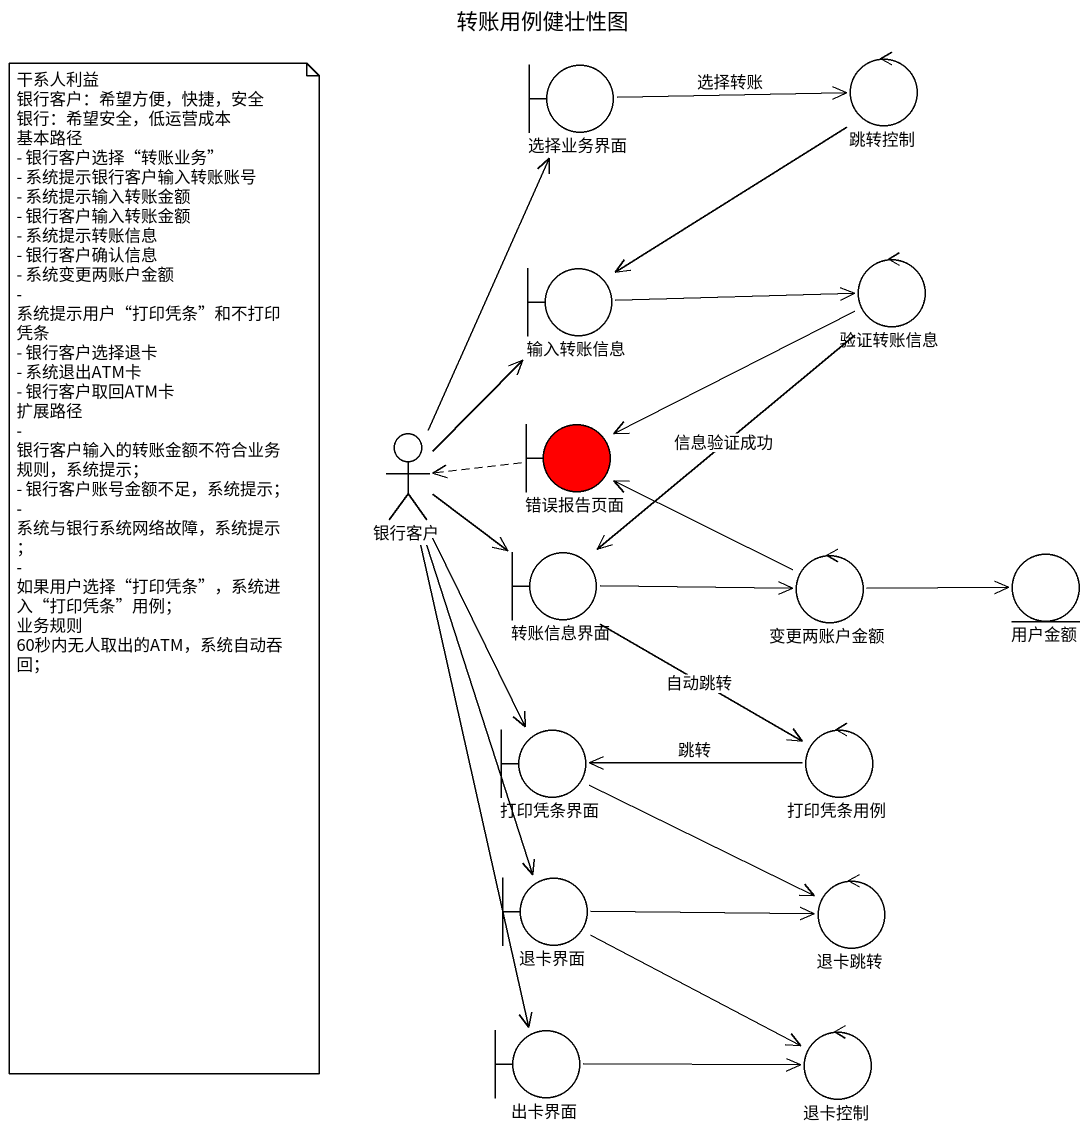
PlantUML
@startuml
title 转账用例健壮性图
boundary 选择业务界面
control 跳转控制
boundary 输入转账信息
control 验证转账信息
actor 银行客户
boundary 错误报告页面 #FF0000
boundary 转账信息界面
control 变更两账户金额
entity 用户金额
boundary 打印凭条界面
control 打印凭条用例
boundary 退卡界面
control 退卡跳转
boundary 出卡界面
control 退卡控制
选择业务界面 -right-> 跳转控制 : 选择转账
跳转控制 --> 输入转账信息
输入转账信息 -right-> 验证转账信息
验证转账信息 -left-> 错误报告页面
验证转账信息 --> 转账信息界面 : 信息验证成功
银行客户 -up-> 选择业务界面
银行客户 -up-> 输入转账信息
银行客户 --> 转账信息界面
银行客户 --> 打印凭条界面
银行客户 --> 退卡界面
银行客户 --> 出卡界面
错误报告页面 .left.> 银行客户
转账信息界面 -right-> 变更两账户金额
转账信息界面 --> 打印凭条用例 : 自动跳转
变更两账户金额 -left-> 错误报告页面
变更两账户金额 -right-> 用户金额
打印凭条界面 -right-> 退卡跳转
打印凭条用例 -left-> 打印凭条界面 : 跳转
退卡界面 -right-> 退卡跳转
退卡界面 -right-> 退卡控制
出卡界面 -right-> 退卡控制
note as N1
  干系人利益
  银行客户：希望方便，快捷，安全
  银行：希望安全，低运营成本
  基本路径
  - 银行客户选择“转账业务”
  - 系统提示银行客户输入转账账号
  - 系统提示输入转账金额
  - 银行客户输入转账金额
  - 系统提示转账信息
  - 银行客户确认信息
  - 系统变更两账户金额
  - 系统提示用户“打印凭条”和不打印凭条
  - 银行客户选择退卡
  - 系统退出ATM卡
  - 银行客户取回ATM卡
  扩展路径
  - 银行客户输入的转账金额不符合业务规则，系统提示；
  - 银行客户账号金额不足，系统提示；
  - 系统与银行系统网络故障，系统提示；
  - 如果用户选择“打印凭条”，系统进入“打印凭条”用例；
  业务规则
  60秒内无人取出的ATM，系统自动吞回；
end note
@enduml
